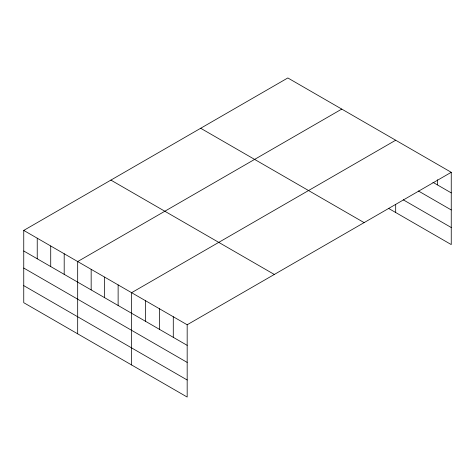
<?xml version="1.0" encoding="UTF-8"?>
<svg xmlns="http://www.w3.org/2000/svg" width="475" height="475" viewBox="0 0 475 475"><rect width="100%" height="100%" fill="white"/><g stroke="black" fill="none" stroke-linecap="round" stroke-linejoin="round"><path stroke-width="0.71" d="M23.75 230.417L187.174 324.769L187.174 397.047L23.75 302.694L23.75 230.417L287.826 77.953L451.25 172.306L451.25 244.583L388.621 208.43M341.757 109.09L77.68 261.553L77.68 333.83M395.687 140.226L131.611 292.689L131.611 364.966M187.174 324.769L451.25 172.306M432.939 182.317L451.25 192.886M418.416 190.992L451.25 209.95M403.263 199.821L451.25 227.525M200.682 128.268L364.105 222.621M110.895 180.102L274.318 274.455M23.75 250.996L187.174 345.349M23.75 268.054L187.174 362.407M23.75 285.635L187.174 379.988M437.356 179.722L437.356 184.87M395.687 204.345L395.687 212.503M173.286 316.748L173.286 337.327M159.392 308.726L159.392 329.312M145.504 300.711L145.504 321.29M118.127 284.905L118.127 305.484M104.648 277.121L104.648 297.7M91.164 269.337L91.164 289.916M64.196 253.769L64.196 274.348M50.718 245.985L50.718 266.564M37.234 238.201L37.234 258.78"/></g></svg>
